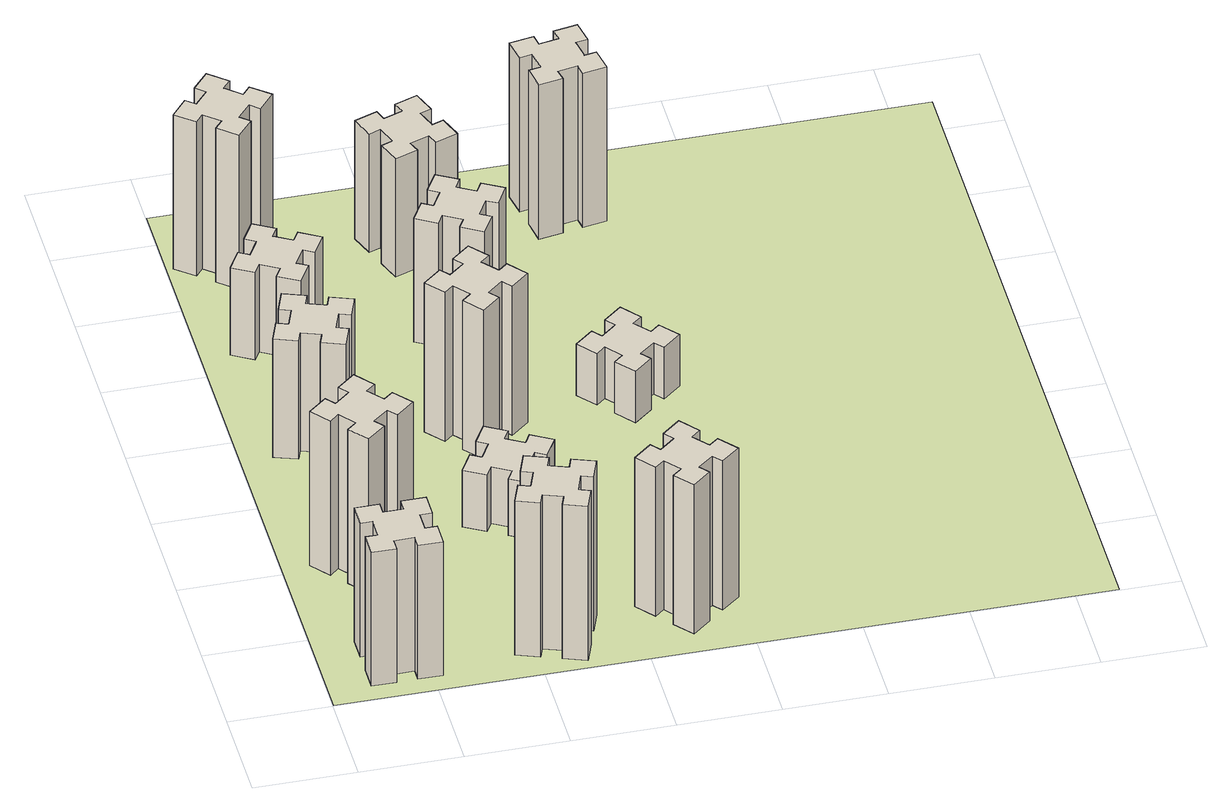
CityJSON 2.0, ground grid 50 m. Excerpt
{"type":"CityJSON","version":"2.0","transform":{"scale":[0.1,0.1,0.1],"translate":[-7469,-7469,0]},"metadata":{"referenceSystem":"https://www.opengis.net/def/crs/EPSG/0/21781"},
"CityObjects":{
"building1":{"type":"Building","attributes":{"class":"1000","function":"1000","usage":"1000","yearOfConstruction":2016,"roofType":"1000","measuredHeight":78,"storeysAboveGround":30,"storeysBelowGround":0},"geometry":[{"type":"Solid","lod":"1","boundaries":[[[[0,1,2,3,4,5,6,7,8,9,10,11,12,13,14,15,16,17,18,19]],[[17,16,20,21]],[[16,15,22,20]],[[15,14,23,22]],[[14,13,24,23]],[[13,12,25,24]],[[12,11,26,25]],[[11,10,27,26]],[[10,9,28,27]],[[9,8,29,28]],[[8,7,30,29]],[[7,6,31,30]],[[6,5,32,31]],[[5,4,33,32]],[[4,3,34,33]],[[3,2,35,34]],[[2,1,36,35]],[[1,0,37,36]],[[0,19,38,37]],[[19,18,39,38]],[[18,17,21,39]],[[24,25,26,27,28,29,30,31,32,33,34,35,36,37,38,39,21,20,22,23]]]]}]},
"building2":{"type":"Building","attributes":{"class":"1000","function":"1000","usage":"1000","yearOfConstruction":2016,"roofType":"1000","measuredHeight":90,"storeysAboveGround":30,"storeysBelowGround":0},"geometry":[{"type":"Solid","lod":"1","boundaries":[[[[40,41,42,43,44,45,46,47,48,49,50,51,52,53,54,55,56,57,58,59]],[[57,56,60,61]],[[56,55,62,60]],[[55,54,63,62]],[[54,53,64,63]],[[53,52,65,64]],[[52,51,66,65]],[[51,50,67,66]],[[50,49,68,67]],[[49,48,69,68]],[[48,47,70,69]],[[47,46,71,70]],[[46,45,72,71]],[[45,44,73,72]],[[44,43,74,73]],[[43,42,75,74]],[[42,41,76,75]],[[41,40,77,76]],[[40,59,78,77]],[[59,58,79,78]],[[58,57,61,79]],[[64,65,66,67,68,69,70,71,72,73,74,75,76,77,78,79,61,60,62,63]]]]}]},
"building3":{"type":"Building","attributes":{"class":"1000","function":"1000","usage":"1000","yearOfConstruction":2016,"roofType":"1000","measuredHeight":69,"storeysAboveGround":30,"storeysBelowGround":0},"geometry":[{"type":"Solid","lod":"1","boundaries":[[[[80,81,82,83,84,85,86,87,88,89,90,91,92,93,94,95,96,97,98,99]],[[97,96,100,101]],[[96,95,102,100]],[[95,94,103,102]],[[94,93,104,103]],[[93,92,105,104]],[[92,91,106,105]],[[91,90,107,106]],[[90,89,108,107]],[[89,88,109,108]],[[88,87,110,109]],[[87,86,111,110]],[[86,85,112,111]],[[85,84,113,112]],[[84,83,114,113]],[[83,82,115,114]],[[82,81,116,115]],[[81,80,117,116]],[[80,99,118,117]],[[99,98,119,118]],[[98,97,101,119]],[[104,105,106,107,108,109,110,111,112,113,114,115,116,117,118,119,101,100,102,103]]]]}]},
"building4":{"type":"Building","attributes":{"class":"1000","function":"1000","usage":"1000","yearOfConstruction":2016,"roofType":"1000","measuredHeight":51,"storeysAboveGround":30,"storeysBelowGround":0},"geometry":[{"type":"Solid","lod":"1","boundaries":[[[[120,121,122,123,124,125,126,127,128,129,130,131,132,133,134,135,136,137,138,139]],[[137,136,140,141]],[[136,135,142,140]],[[135,134,143,142]],[[134,133,144,143]],[[133,132,145,144]],[[132,131,146,145]],[[131,130,147,146]],[[130,129,148,147]],[[129,128,149,148]],[[128,127,150,149]],[[127,126,151,150]],[[126,125,152,151]],[[125,124,153,152]],[[124,123,154,153]],[[123,122,155,154]],[[122,121,156,155]],[[121,120,157,156]],[[120,139,158,157]],[[139,138,159,158]],[[138,137,141,159]],[[144,145,146,147,148,149,150,151,152,153,154,155,156,157,158,159,141,140,142,143]]]]}]},
"building5":{"type":"Building","attributes":{"class":"1000","function":"1000","usage":"1000","yearOfConstruction":2016,"roofType":"1000","measuredHeight":90,"storeysAboveGround":30,"storeysBelowGround":0},"geometry":[{"type":"Solid","lod":"1","boundaries":[[[[160,161,162,163,164,165,166,167,168,169,170,171,172,173,174,175,176,177,178,179]],[[177,176,180,181]],[[176,175,182,180]],[[175,174,183,182]],[[174,173,184,183]],[[173,172,185,184]],[[172,171,186,185]],[[171,170,187,186]],[[170,169,188,187]],[[169,168,189,188]],[[168,167,190,189]],[[167,166,191,190]],[[166,165,192,191]],[[165,164,193,192]],[[164,163,194,193]],[[163,162,195,194]],[[162,161,196,195]],[[161,160,197,196]],[[160,179,198,197]],[[179,178,199,198]],[[178,177,181,199]],[[184,185,186,187,188,189,190,191,192,193,194,195,196,197,198,199,181,180,182,183]]]]}]},
"building6":{"type":"Building","attributes":{"class":"1000","function":"1000","usage":"1000","yearOfConstruction":2016,"roofType":"1000","measuredHeight":90,"storeysAboveGround":30,"storeysBelowGround":0},"geometry":[{"type":"Solid","lod":"1","boundaries":[[[[200,201,202,203,204,205,206,207,208,209,210,211,212,213,214,215,216,217,218,219]],[[217,216,220,221]],[[216,215,222,220]],[[215,214,223,222]],[[214,213,224,223]],[[213,212,225,224]],[[212,211,226,225]],[[211,210,227,226]],[[210,209,228,227]],[[209,208,229,228]],[[208,207,230,229]],[[207,206,231,230]],[[206,205,232,231]],[[205,204,233,232]],[[204,203,234,233]],[[203,202,235,234]],[[202,201,236,235]],[[201,200,237,236]],[[200,219,238,237]],[[219,218,239,238]],[[218,217,221,239]],[[224,225,226,227,228,229,230,231,232,233,234,235,236,237,238,239,221,220,222,223]]]]}]},
"building7":{"type":"Building","attributes":{"class":"1000","function":"1000","usage":"1000","yearOfConstruction":2016,"roofType":"1000","measuredHeight":33,"storeysAboveGround":30,"storeysBelowGround":0},"geometry":[{"type":"Solid","lod":"1","boundaries":[[[[240,241,242,243,244,245,246,247,248,249,250,251,252,253,254,255,256,257,258,259]],[[257,256,260,261]],[[256,255,262,260]],[[255,254,263,262]],[[254,253,264,263]],[[253,252,265,264]],[[252,251,266,265]],[[251,250,267,266]],[[250,249,268,267]],[[249,248,269,268]],[[248,247,270,269]],[[247,246,271,270]],[[246,245,272,271]],[[245,244,273,272]],[[244,243,274,273]],[[243,242,275,274]],[[242,241,276,275]],[[241,240,277,276]],[[240,259,278,277]],[[259,258,279,278]],[[258,257,261,279]],[[264,265,266,267,268,269,270,271,272,273,274,275,276,277,278,279,261,260,262,263]]]]}]},
"building8":{"type":"Building","attributes":{"class":"1000","function":"1000","usage":"1000","yearOfConstruction":2016,"roofType":"1000","measuredHeight":87,"storeysAboveGround":30,"storeysBelowGround":0},"geometry":[{"type":"Solid","lod":"1","boundaries":[[[[280,281,282,283,284,285,286,287,288,289,290,291,292,293,294,295,296,297,298,299]],[[297,296,300,301]],[[296,295,302,300]],[[295,294,303,302]],[[294,293,304,303]],[[293,292,305,304]],[[292,291,306,305]],[[291,290,307,306]],[[290,289,308,307]],[[289,288,309,308]],[[288,287,310,309]],[[287,286,311,310]],[[286,285,312,311]],[[285,284,313,312]],[[284,283,314,313]],[[283,282,315,314]],[[282,281,316,315]],[[281,280,317,316]],[[280,299,318,317]],[[299,298,319,318]],[[298,297,301,319]],[[304,305,306,307,308,309,310,311,312,313,314,315,316,317,318,319,301,300,302,303]]]]}]},
"building9":{"type":"Building","attributes":{"class":"1000","function":"1000","usage":"1000","yearOfConstruction":2016,"roofType":"1000","measuredHeight":87,"storeysAboveGround":30,"storeysBelowGround":0},"geometry":[{"type":"Solid","lod":"1","boundaries":[[[[320,321,322,323,324,325,326,327,328,329,330,331,332,333,334,335,336,337,338,339]],[[337,336,340,341]],[[336,335,342,340]],[[335,334,343,342]],[[334,333,344,343]],[[333,332,345,344]],[[332,331,346,345]],[[331,330,347,346]],[[330,329,348,347]],[[329,328,349,348]],[[328,327,350,349]],[[327,326,351,350]],[[326,325,352,351]],[[325,324,353,352]],[[324,323,354,353]],[[323,322,355,354]],[[322,321,356,355]],[[321,320,357,356]],[[320,339,358,357]],[[339,338,359,358]],[[338,337,341,359]],[[344,345,346,347,348,349,350,351,352,353,354,355,356,357,358,359,341,340,342,343]]]]}]},
"building10":{"type":"Building","attributes":{"class":"1000","function":"1000","usage":"1000","yearOfConstruction":2016,"roofType":"1000","measuredHeight":72,"storeysAboveGround":30,"storeysBelowGround":0},"geometry":[{"type":"Solid","lod":"1","boundaries":[[[[360,361,362,363,364,365,366,367,368,369,370,371,372,373,374,375,376,377,378,379]],[[377,376,380,381]],[[376,375,382,380]],[[375,374,383,382]],[[374,373,384,383]],[[373,372,385,384]],[[372,371,386,385]],[[371,370,387,386]],[[370,369,388,387]],[[369,368,389,388]],[[368,367,390,389]],[[367,366,391,390]],[[366,365,392,391]],[[365,364,393,392]],[[364,363,394,393]],[[363,362,395,394]],[[362,361,396,395]],[[361,360,397,396]],[[360,379,398,397]],[[379,378,399,398]],[[378,377,381,399]],[[384,385,386,387,388,389,390,391,392,393,394,395,396,397,398,399,381,380,382,383]]]]}]},
"building11":{"type":"Building","attributes":{"class":"1000","function":"1000","usage":"1000","yearOfConstruction":2016,"roofType":"1000","measuredHeight":69,"storeysAboveGround":30,"storeysBelowGround":0},"geometry":[{"type":"Solid","lod":"1","boundaries":[[[[400,401,402,403,404,405,406,407,408,409,410,411,412,413,414,415,416,417,418,419]],[[417,416,420,421]],[[416,415,422,420]],[[415,414,423,422]],[[414,413,424,423]],[[413,412,425,424]],[[412,411,426,425]],[[411,410,427,426]],[[410,409,428,427]],[[409,408,429,428]],[[408,407,430,429]],[[407,406,431,430]],[[406,405,432,431]],[[405,404,433,432]],[[404,403,434,433]],[[403,402,435,434]],[[402,401,436,435]],[[401,400,437,436]],[[400,419,438,437]],[[419,418,439,438]],[[418,417,421,439]],[[424,425,426,427,428,429,430,431,432,433,434,435,436,437,438,439,421,420,422,423]]]]}]},
"building12":{"type":"Building","attributes":{"class":"1000","function":"1000","usage":"1000","yearOfConstruction":2016,"roofType":"1000","measuredHeight":30,"storeysAboveGround":30,"storeysBelowGround":0},"geometry":[{"type":"Solid","lod":"1","boundaries":[[[[440,441,442,443,444,445,446,447,448,449,450,451,452,453,454,455,456,457,458,459]],[[457,456,460,461]],[[456,455,462,460]],[[455,454,463,462]],[[454,453,464,463]],[[453,452,465,464]],[[452,451,466,465]],[[451,450,467,466]],[[450,449,468,467]],[[449,448,469,468]],[[448,447,470,469]],[[447,446,471,470]],[[446,445,472,471]],[[445,444,473,472]],[[444,443,474,473]],[[443,442,475,474]],[[442,441,476,475]],[[441,440,477,476]],[[440,459,478,477]],[[459,458,479,478]],[[458,457,461,479]],[[464,465,466,467,468,469,470,471,472,473,474,475,476,477,478,479,461,460,462,463]]]]}]},
"building13":{"type":"Building","attributes":{"class":"1000","function":"1000","usage":"1000","yearOfConstruction":2016,"roofType":"1000","measuredHeight":90,"storeysAboveGround":30,"storeysBelowGround":0},"geometry":[{"type":"Solid","lod":"1","boundaries":[[[[480,481,482,483,484,485,486,487,488,489,490,491,492,493,494,495,496,497,498,499]],[[497,496,500,501]],[[496,495,502,500]],[[495,494,503,502]],[[494,493,504,503]],[[493,492,505,504]],[[492,491,506,505]],[[491,490,507,506]],[[490,489,508,507]],[[489,488,509,508]],[[488,487,510,509]],[[487,486,511,510]],[[486,485,512,511]],[[485,484,513,512]],[[484,483,514,513]],[[483,482,515,514]],[[482,481,516,515]],[[481,480,517,516]],[[480,499,518,517]],[[499,498,519,518]],[[498,497,501,519]],[[504,505,506,507,508,509,510,511,512,513,514,515,516,517,518,519,501,500,502,503]]]]}]},
"landuse1":{"type":"LandUse","attributes":{"name":"plot1","function":"1010"},"geometry":[{"type":"MultiSurface","lod":"1","boundaries":[[[520,521,522,523]]]}]}
},
"vertices":[
[265,325,0],[265,225,0],[205,225,0],[205,105,0],[325,105,0],[325,165,0],[425,165,0],[425,105,0],[545,105,0],[545,225,0],[485,225,0],[485,325,0],[545,325,0],[545,445,0],[425,445,0],[425,385,0],[325,385,0],[325,445,0],[205,445,0],[205,325,0],[325,385,780],[325,445,780],[425,385,780],[425,445,780],[545,445,780],[545,325,780],[485,325,780],[485,225,780],[545,225,780],[545,105,780],[425,105,780],[425,165,780],[325,165,780],[325,105,780],[205,105,780],[205,225,780],[265,225,780],[265,325,780],[205,325,780],[205,445,780],
[492,1048,0],[427,1124,0],[473,1163,0],[396,1255,0],[304,1178,0],[343,1132,0],[266,1067,0],[228,1113,0],[136,1036,0],[213,944,0],[259,983,0],[323,906,0],[277,868,0],[354,776,0],[446,853,0],[408,899,0],[484,963,0],[523,917,0],[615,994,0],[538,1086,0],[484,963,900],[523,917,900],[408,899,900],[446,853,900],[354,776,900],[277,868,900],[323,906,900],[259,983,900],[213,944,900],[136,1036,900],[228,1113,900],[266,1067,900],[343,1132,900],[304,1178,900],[396,1255,900],[473,1163,900],[427,1124,900],[492,1048,900],[538,1086,900],[615,994,900],
[291,1869,0],[385,1835,0],[364,1779,0],[477,1737,0],[518,1850,0],[462,1871,0],[496,1965,0],[552,1944,0],[593,2057,0],[480,2098,0],[460,2042,0],[366,2076,0],[387,2132,0],[274,2173,0],[233,2060,0],[289,2040,0],[255,1946,0],[199,1967,0],[157,1854,0],[270,1813,0],[255,1946,690],[199,1967,690],[289,2040,690],[233,2060,690],[274,2173,690],[387,2132,690],[366,2076,690],[460,2042,690],[480,2098,690],[593,2057,690],[552,1944,690],[496,1965,690],[462,1871,690],[518,1850,690],[477,1737,690],[364,1779,690],[385,1835,690],[291,1869,690],[270,1813,690],[157,1854,690],
[446,2597,0],[496,2684,0],[548,2654,0],[608,2758,0],[504,2818,0],[474,2766,0],[387,2816,0],[417,2868,0],[313,2928,0],[253,2824,0],[305,2794,0],[255,2707,0],[203,2737,0],[143,2633,0],[247,2573,0],[277,2625,0],[364,2575,0],[334,2523,0],[438,2463,0],[498,2567,0],[364,2575,510],[334,2523,510],[277,2625,510],[247,2573,510],[143,2633,510],[203,2737,510],[255,2707,510],[305,2794,510],[253,2824,510],[313,2928,510],[417,2868,510],[387,2816,510],[474,2766,510],[504,2818,510],[608,2758,510],[548,2654,510],[496,2684,510],[446,2597,510],[498,2567,510],[438,2463,510],
[1029,360,0],[995,266,0],[939,287,0],[897,174,0],[1010,133,0],[1031,189,0],[1125,155,0],[1104,99,0],[1217,57,0],[1258,170,0],[1202,191,0],[1236,285,0],[1292,264,0],[1333,377,0],[1220,418,0],[1200,362,0],[1106,396,0],[1127,452,0],[1014,493,0],[973,380,0],[1106,396,900],[1127,452,900],[1200,362,900],[1220,418,900],[1333,377,900],[1292,264,900],[1236,285,900],[1202,191,900],[1258,170,900],[1217,57,900],[1104,99,900],[1125,155,900],[1031,189,900],[1010,133,900],[897,174,900],[939,287,900],[995,266,900],[1029,360,900],[973,380,900],[1014,493,900],
[384,3387,0],[308,3452,0],[346,3498,0],[254,3575,0],[177,3483,0],[223,3444,0],[159,3368,0],[113,3406,0],[36,3314,0],[128,3237,0],[166,3283,0],[243,3219,0],[204,3173,0],[296,3096,0],[373,3188,0],[327,3226,0],[392,3303,0],[438,3264,0],[515,3356,0],[423,3433,0],[392,3303,900],[438,3264,900],[327,3226,900],[373,3188,900],[296,3096,900],[204,3173,900],[243,3219,900],[166,3283,900],[128,3237,900],[36,3314,900],[113,3406,900],[159,3368,900],[223,3444,900],[177,3483,900],[254,3575,900],[346,3498,900],[308,3452,900],[384,3387,900],[423,3433,900],[515,3356,900],
[1186,1117,0],[1236,1204,0],[1288,1174,0],[1348,1278,0],[1244,1338,0],[1214,1286,0],[1127,1336,0],[1157,1388,0],[1053,1448,0],[993,1344,0],[1045,1314,0],[995,1227,0],[943,1257,0],[883,1153,0],[987,1093,0],[1017,1145,0],[1104,1095,0],[1074,1043,0],[1178,983,0],[1238,1087,0],[1104,1095,330],[1074,1043,330],[1017,1145,330],[987,1093,330],[883,1153,330],[943,1257,330],[995,1227,330],[1045,1314,330],[993,1344,330],[1053,1448,330],[1157,1388,330],[1127,1336,330],[1214,1286,330],[1244,1338,330],[1348,1278,330],[1288,1174,330],[1236,1204,330],[1186,1117,330],[1238,1087,330],[1178,983,330],
[1083,1972,0],[1006,1907,0],[968,1953,0],[876,1876,0],[953,1784,0],[999,1823,0],[1063,1746,0],[1017,1708,0],[1094,1616,0],[1186,1693,0],[1148,1739,0],[1224,1803,0],[1263,1757,0],[1355,1834,0],[1278,1926,0],[1232,1888,0],[1167,1964,0],[1213,2003,0],[1136,2095,0],[1044,2018,0],[1167,1964,870],[1213,2003,870],[1232,1888,870],[1278,1926,870],[1355,1834,870],[1263,1757,870],[1224,1803,870],[1148,1739,870],[1186,1693,870],[1094,1616,870],[1017,1708,870],[1063,1746,870],[999,1823,870],[953,1784,870],[876,1876,870],[968,1953,870],[1006,1907,870],[1083,1972,870],[1044,2018,870],[1136,2095,870],
[1639,343,0],[1703,266,0],[1657,228,0],[1734,136,0],[1826,213,0],[1788,259,0],[1864,323,0],[1903,277,0],[1995,354,0],[1918,446,0],[1872,408,0],[1807,484,0],[1853,523,0],[1776,615,0],[1684,538,0],[1723,492,0],[1646,427,0],[1608,473,0],[1516,396,0],[1593,304,0],[1646,427,870],[1608,473,870],[1723,492,870],[1684,538,870],[1776,615,870],[1853,523,870],[1807,484,870],[1872,408,870],[1918,446,870],[1995,354,870],[1903,277,870],[1864,323,870],[1788,259,870],[1826,213,870],[1734,136,870],[1657,228,870],[1703,266,870],[1639,343,870],[1593,304,870],[1516,396,870],
[1314,2666,0],[1227,2716,0],[1257,2768,0],[1153,2828,0],[1093,2724,0],[1145,2694,0],[1095,2607,0],[1043,2637,0],[983,2533,0],[1087,2473,0],[1117,2525,0],[1204,2475,0],[1174,2423,0],[1278,2363,0],[1338,2467,0],[1286,2497,0],[1336,2584,0],[1388,2554,0],[1448,2658,0],[1344,2718,0],[1336,2584,720],[1388,2554,720],[1286,2497,720],[1338,2467,720],[1278,2363,720],[1174,2423,720],[1204,2475,720],[1117,2525,720],[1087,2473,720],[983,2533,720],[1043,2637,720],[1095,2607,720],[1145,2694,720],[1093,2724,720],[1153,2828,720],[1257,2768,720],[1227,2716,720],[1314,2666,720],[1344,2718,720],[1448,2658,720],
[1125,3356,0],[1031,3322,0],[1010,3378,0],[897,3337,0],[939,3224,0],[995,3245,0],[1029,3151,0],[973,3130,0],[1014,3017,0],[1127,3059,0],[1106,3115,0],[1200,3149,0],[1220,3093,0],[1333,3134,0],[1292,3247,0],[1236,3226,0],[1202,3320,0],[1258,3340,0],[1217,3453,0],[1104,3412,0],[1202,3320,690],[1258,3340,690],[1236,3226,690],[1292,3247,690],[1333,3134,690],[1220,3093,690],[1200,3149,690],[1106,3115,690],[1127,3059,690],[1014,3017,690],[973,3130,690],[1029,3151,690],[995,3245,690],[939,3224,690],[897,3337,690],[1010,3378,690],[1031,3322,690],[1125,3356,690],[1104,3412,690],[1217,3453,690],
[1972,1988,0],[1907,2064,0],[1953,2103,0],[1876,2195,0],[1784,2118,0],[1823,2072,0],[1746,2007,0],[1708,2053,0],[1616,1976,0],[1693,1884,0],[1739,1923,0],[1803,1846,0],[1757,1808,0],[1834,1716,0],[1926,1793,0],[1888,1839,0],[1964,1903,0],[2003,1857,0],[2095,1934,0],[2018,2026,0],[1964,1903,300],[2003,1857,300],[1888,1839,300],[1926,1793,300],[1834,1716,300],[1757,1808,300],[1803,1846,300],[1739,1923,300],[1693,1884,300],[1616,1976,300],[1708,2053,300],[1746,2007,300],[1823,2072,300],[1784,2118,300],[1876,2195,300],[1953,2103,300],[1907,2064,300],[1972,1988,300],[2018,2026,300],[2095,1934,300],
[1738,3365,0],[1756,3267,0],[1697,3257,0],[1717,3138,0],[1836,3159,0],[1825,3218,0],[1924,3236,0],[1934,3177,0],[2052,3197,0],[2031,3316,0],[1972,3305,0],[1955,3404,0],[2014,3414,0],[1993,3532,0],[1875,3511,0],[1885,3452,0],[1787,3435,0],[1777,3494,0],[1658,3473,0],[1679,3355,0],[1787,3435,900],[1777,3494,900],[1885,3452,900],[1875,3511,900],[1993,3532,900],[2014,3414,900],[1955,3404,900],[1972,3305,900],[2031,3316,900],[2052,3197,900],[1934,3177,900],[1924,3236,900],[1825,3218,900],[1836,3159,900],[1717,3138,900],[1697,3257,900],[1756,3267,900],[1738,3365,900],[1679,3355,900],[1658,3473,900],
[5,3705,0],[3705,3705,0],[3705,5,0],[5,5,0]
]}
